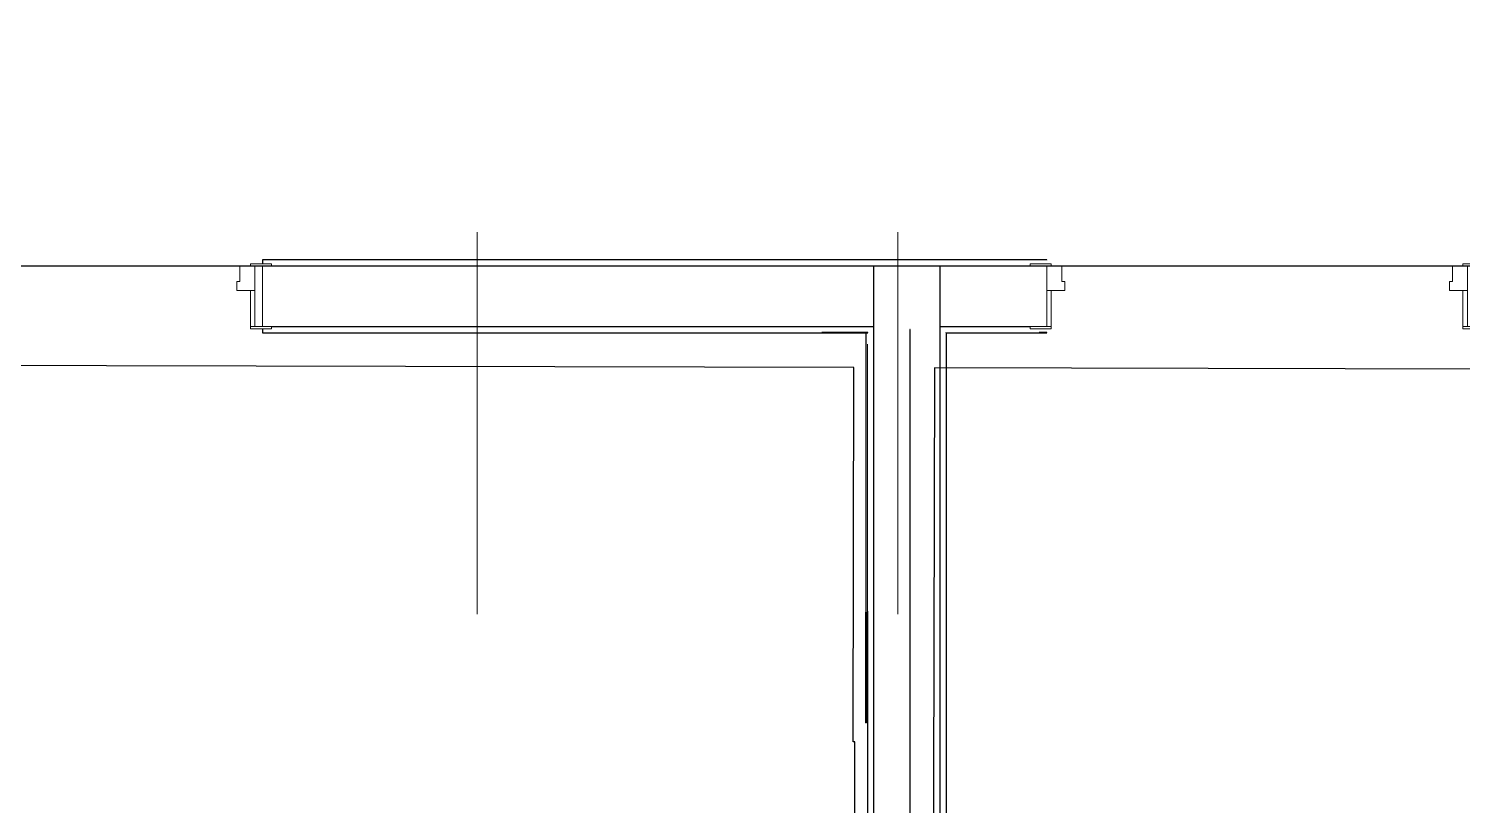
# Model space of a CAD drawing. Header units: millimetres. Extents: x -625 to 415037, y -3642 to 102118.
# Drawn here: x 104382 to 109153, y 8672 to 11254 of the extents above; entities that cross this region are included whole.
import ezdxf

# ---------------------------------------------------------------- set-up
doc = ezdxf.new("R2010")
doc.units = ezdxf.units.MM
doc.linetypes.add('Осевая', pattern=[6350, 1270, -952.5, 3175, -952.5])
doc.layers.add('A-DOOR-FRAM-1', color=7, linetype='Continuous', lineweight=5, true_color=0xc0c0c0)
for name, color, linetype, lineweight in [('A-DOOR-FRAM-2', 7, 'Continuous', 5), ('A-GENM-3', 7, 'Continuous', 5), ('Оси-2', 7, 'Осевая', 9)]:
    doc.layers.add(name, color=color, linetype=linetype, lineweight=lineweight)

# ---------------------------------------------------------------- blocks, each defined once
blk = doc.blocks.new('110_Дверь_СКБ_2Ст - Д-2а_л_ Из коридора на лестницу-32216062-Объем проектирования 1 этажа')
at = {"layer": 'A-DOOR-FRAM-1'}
for p, q in [((-672.5, 108), (-742.5, 108)), ((-742.5, 108), (-742.5, 100)), ((-742.5, 100), (-672.5, 100)), ((-637.5, 100), (-687.5, 100)), ((-687.5, 100), (-687.5, 20)), ((-672.5, 100), (-672.5, 108)), ((-637.5, 50), (-637.5, 100)), ((662.5, 100), (662.5, 50)), ((712.5, 100), (662.5, 100)), ((767.5, 108), (697.5, 108)), ((697.5, 108), (697.5, 100)), ((697.5, 100), (767.5, 100)), ((712.5, 20), (712.5, 100)), ((767.5, 100), (767.5, 108)), ((-627.5, 50), (-637.5, 50)), ((-627.5, 20), (-627.5, 50)), ((662.5, 50), (652.5, 50)), ((652.5, 50), (652.5, 20)), ((-687.5, 20), (-627.5, 20)), ((-672.5, 20), (-687.5, 20)), ((-687.5, 20), (-687.5, -100)), ((-672.5, -100), (-672.5, 20)), ((652.5, 20), (712.5, 20)), ((712.5, 20), (697.5, 20)), ((697.5, 20), (697.5, -100)), ((712.5, -100), (712.5, 20)), ((-672.5, -100), (-742.5, -100)), ((-742.5, -100), (-742.5, -108)), ((-742.5, -108), (-672.5, -108)), ((-687.5, -100), (-672.5, -100)), ((-672.5, -108), (-672.5, -100)), ((697.5, -100), (712.5, -100)), ((767.5, -100), (697.5, -100)), ((697.5, -100), (697.5, -108)), ((697.5, -108), (767.5, -108)), ((767.5, -108), (767.5, -100))]:
    blk.add_line(p, q, dxfattribs=at)
blk = doc.blocks.new('110_Дверь_СКБ_2Ст - Д-6_л__ ДОО_Дв_1450x2100h_Дверь из раздевальной в коридор-25835678-Объем проектирования 1 этажа')
at = {"layer": 'A-DOOR-FRAM-2'}
h = blk.add_hatch(dxfattribs=at)
h.set_pattern_fill('FP_40', color=256, style=0, pattern_type=2)
h.set_pattern_definition([(45, (-546.384, 164.685), (-14.1421, 14.1421), []), (135, (-546.384, 164.685), (-14.1421, -14.1421), [])])
h.paths.add_polyline_path([(-687.5, -100), (-687.5, 100), (-712.5, 100), (-712.5, -100)])
at = {"layer": 'A-DOOR-FRAM-1'}
for p, q in [((-672.5, 108), (-742.5, 108)), ((-742.5, 108), (-742.5, 100)), ((-742.5, 100), (-672.5, 100)), ((-687.5, 100), (-712.5, 100)), ((-712.5, 100), (-712.5, -100)), ((-637.5, 100), (-687.5, 100)), ((-687.5, 100), (-687.5, 20)), ((-687.5, -100), (-687.5, 100)), ((-672.5, 100), (-672.5, 108)), ((-637.5, 50), (-637.5, 100)), ((662.5, 100), (662.5, 50)), ((712.5, 100), (662.5, 100)), ((767.5, 108), (697.5, 108)), ((697.5, 108), (697.5, 100)), ((697.5, 100), (767.5, 100)), ((712.5, 20), (712.5, 100)), ((737.5, 100), (712.5, 100)), ((712.5, 100), (712.5, -100)), ((737.5, -100), (737.5, 100)), ((767.5, 100), (767.5, 108)), ((-627.5, 50), (-637.5, 50)), ((-627.5, 20), (-627.5, 50)), ((662.5, 50), (652.5, 50)), ((652.5, 50), (652.5, 20)), ((-687.5, 20), (-627.5, 20)), ((-672.5, 20), (-687.5, 20)), ((-687.5, 20), (-687.5, -100)), ((-672.5, -100), (-672.5, 20)), ((652.5, 20), (712.5, 20)), ((712.5, 20), (697.5, 20)), ((697.5, 20), (697.5, -100)), ((712.5, -100), (712.5, 20)), ((-672.5, -100), (-742.5, -100)), ((-742.5, -100), (-742.5, -108)), ((-742.5, -108), (-672.5, -108)), ((-712.5, -100), (-687.5, -100)), ((-687.5, -100), (-672.5, -100)), ((-672.5, -108), (-672.5, -100)), ((697.5, -100), (712.5, -100)), ((767.5, -100), (697.5, -100)), ((697.5, -100), (697.5, -108)), ((697.5, -108), (767.5, -108)), ((712.5, -100), (737.5, -100)), ((767.5, -108), (767.5, -100))]:
    blk.add_line(p, q, dxfattribs=at)
blk = doc.blocks.new('Рисунок_горы - Рисунок_горы-31934381-Объем проектирования 1 этажа')
at = {"layer": 'A-GENM-3'}
for p, q in [((107109, 10336.9), (107109, 10341.4)), ((107109, 10341.4), (107109, 6202.7)), ((107109, 10341.4), (107109, 10336.9)), ((107109, 9872.7), (107109, 10337.6)), ((107109, 10337.6), (107109, 10337.2)), ((107109, 10336.9), (107109, 10337.5)), ((107109, 10319.6), (107109, 10274.5)), ((107109, 10274.8), (107109, 10274.5)), ((107109, 10274.5), (107109, 10274.8)), ((107109, 10274.5), (107109, 10092.4)), ((107109, 10131.7), (107109, 10163.4)), ((107109, 10163.4), (107109, 10131.7)), ((107109, 10060.5), (107109, 10116.4)), ((107109, 10116.4), (107109, 10060.5)), ((107109, 10092.4), (107109, 9922.3)), ((107109, 9922.3), (107109, 9875.8)), ((107109, 9875.8), (107109, 9872.7)), ((107109, 9469.7), (107109, 9583.7)), ((107109, 9583.7), (107109, 9469.7)), ((107109, 9053.7), (107109, 9094.1)), ((107109, 9094.1), (107109, 9053.7))]:
    blk.add_line(p, q, dxfattribs=at)
for points, knots in [([(107109, 10337.5), (107109, 10337.5), (107109, 10329.2), (107109, 10324.1), (107109, 10319.6)], [0.09352518, 0.09352518, 0.09352518, 0.09352518, 0.09352519, 0.100719424, 0.100719424, 0.100719424, 0.100719424]), ([(107109, 10337.2), (107109, 10337.2), (107109, 10322.4), (107109, 10312.8), (107109, 10294.4)], [0.24444444, 0.24444444, 0.24444444, 0.24444444, 0.24444445, 0.26666667, 0.26666667, 0.26666667, 0.26666667]), ([(107109, 10312.9), (107109, 10312.9), (107109, 10320.3), (107109, 10331.2), (107109, 10336.9)], [0.28888889, 0.28888889, 0.28888889, 0.28888889, 0.2888889, 0.31111111, 0.31111111, 0.31111111, 0.31111111]), ([(107109, 10294.4), (107109, 10294.4), (107109, 10300.2), (107109, 10305.8), (107109, 10312.9)], [0.26666667, 0.26666667, 0.26666667, 0.26666667, 0.26666668, 0.28888889, 0.28888889, 0.28888889, 0.28888889]), ([(107109, 10163.4), (107109, 10163.4), (107109, 10180.7), (107109, 10262.3), (107109, 10274.8)], [0.8, 0.8, 0.8, 0.8, 0.80000001, 0.86666667, 0.86666667, 0.86666667, 0.86666667]), ([(107109, 10274.8), (107109, 10274.8), (107109, 10262.3), (107109, 10180.7), (107109, 10163.4)], [0.115107914, 0.115107914, 0.115107914, 0.115107914, 0.115107924, 0.122302158, 0.122302158, 0.122302158, 0.122302158]), ([(107109, 10116.4), (107109, 10116.4), (107109, 10122.2), (107109, 10126.7), (107109, 10131.7)], [0.66666667, 0.66666667, 0.66666667, 0.66666667, 0.66666668, 0.73333333, 0.73333333, 0.73333333, 0.73333333]), ([(107109, 10131.7), (107109, 10131.7), (107109, 10126.7), (107109, 10122.2), (107109, 10116.4)], [0.129496403, 0.129496403, 0.129496403, 0.129496403, 0.129496413, 0.136690647, 0.136690647, 0.136690647, 0.136690647]), ([(107109, 10092.4), (107109, 10092.4), (107109, 10032), (107109, 9812.1), (107109, 9757.7)], [0.06666667, 0.06666667, 0.06666667, 0.06666667, 0.06666668, 0.13333333, 0.13333333, 0.13333333, 0.13333333]), ([(107109, 9757.7), (107109, 9757.7), (107109, 9812.1), (107109, 10032), (107109, 10092.4)], [0.15555556, 0.15555556, 0.15555556, 0.15555556, 0.15555557, 0.17777778, 0.17777778, 0.17777778, 0.17777778]), ([(107109, 10060.5), (107109, 10060.5), (107109, 10054.9), (107109, 10049.5), (107109, 10044.1)], [0.1438848921, 0.1438848921, 0.1438848921, 0.1438848921, 0.1438849021, 0.1445141984, 0.1445141984, 0.1445141984, 0.1445141984]), ([(107109, 9757.7), (107109, 9757.7), (107109, 9704.1), (107109, 9654.4), (107109, 9607.5)], [0.13333333, 0.13333333, 0.13333333, 0.13333333, 0.13333334, 0.2, 0.2, 0.2, 0.2]), ([(107109, 9607.5), (107109, 9607.5), (107109, 9654.4), (107109, 9704.1), (107109, 9757.7)], [0.13333333, 0.13333333, 0.13333333, 0.13333333, 0.13333334, 0.15555556, 0.15555556, 0.15555556, 0.15555556]), ([(107109, 9583.7), (107109, 9583.7), (107109, 9652.7), (107109, 9687.2), (107109, 9716.8)], [0.33333333, 0.33333333, 0.33333333, 0.33333333, 0.33333334, 0.36812579, 0.36812579, 0.36812579, 0.36812579]), ([(107109, 9607.5), (107109, 9607.5), (107109, 9579.9), (107109, 9480.9), (107109, 9469.7)], [0.2, 0.2, 0.2, 0.2, 0.20000001, 0.26666667, 0.26666667, 0.26666667, 0.26666667]), ([(107109, 9469.7), (107109, 9469.7), (107109, 9480.9), (107109, 9579.9), (107109, 9607.5)], [0.11111111, 0.11111111, 0.11111111, 0.11111111, 0.11111112, 0.13333333, 0.13333333, 0.13333333, 0.13333333]), ([(107109, 9469.7), (107109, 9469.7), (107109, 9455.5), (107109, 9349), (107109, 9347)], [0.179856115, 0.179856115, 0.179856115, 0.179856115, 0.179856125, 0.18700164, 0.18700164, 0.18700164, 0.18700164]), ([(107109, 9347), (107109, 9347), (107109, 9337.3), (107109, 9334.5), (107109, 9333.3)], [0.18705036, 0.18705036, 0.18705036, 0.18705036, 0.18705037, 0.189778514, 0.189778514, 0.189778514, 0.189778514]), ([(107109, 9315.5), (107109, 9315.5), (107109, 9325), (107109, 9328.8), (107109, 9330.6)], [0.066666667, 0.066666667, 0.066666667, 0.066666667, 0.066666677, 0.074049028, 0.074049028, 0.074049028, 0.074049028]), ([(107109, 9094.1), (107109, 9094.1), (107109, 9125.5), (107109, 9292.7), (107109, 9315.5)], [0.04444444, 0.04444444, 0.04444444, 0.04444444, 0.04444445, 0.06666667, 0.06666667, 0.06666667, 0.06666667]), ([(107109, 9315.5), (107109, 9315.5), (107109, 9292.7), (107109, 9125.5), (107109, 9094.1)], [0.194244604, 0.194244604, 0.194244604, 0.194244604, 0.194244614, 0.201438849, 0.201438849, 0.201438849, 0.201438849])]:
    blk.add_open_spline(points, degree=3, knots=knots, dxfattribs=at)
for points in [[(107109, 10044.1), (107109, 10049.5), (107109, 10054.9), (107109, 10060.5)], [(107109, 9716.8), (107109, 9687.2), (107109, 9652.7), (107109, 9583.7)], [(107109, 9347), (107109, 9347.9), (107109, 9455.4), (107109, 9469.7)], [(107109, 9334.3), (107109, 9335.9), (107109, 9339.2), (107109, 9347)], [(107109, 9331.6), (107109, 9330.3), (107109, 9327.2), (107109, 9315.5)]]:
    blk.add_open_spline(points, degree=3, dxfattribs=at)

msp = doc.modelspace()

# ---------------------------------------------------------------- linework, layer by layer
for p, q in [((107769.7, 10484.9), (105159.7, 10484.9)), ((105159.7, 10484.9), (105159.7, 10483.9)), ((105159.7, 10483.9), (105159.7, 10471.9)), ((107714.7, 10463.9), (105189.7, 10463.9)), ((107194.7, 13.9), (107194.7, 10463.9)), ((107414.7, 2263.9), (107414.7, 10463.9)), ((107769.7, 10483.9), (107769.7, 10484.9)), ((105189.7, 10263.9), (107194.7, 10263.9)), ((107414.7, 10263.9), (107714.7, 10263.9)), ((105159.7, 10255.9), (105159.7, 10243.9)), ((105159.7, 10243.9), (105159.7, 10242.9)), ((105159.7, 10242.9), (107167.7, 10242.9)), ((107174.2, 10243.9), (107021.2, 10243.9)), ((107167.7, 10242.9), (107167.7, 9314.5)), ((107168.7, 10242.9), (107174.2, 10242.9)), ((107168.7, 9314.5), (107168.7, 10242.9)), ((107174.2, 10243.9), (107174.7, 10243.9)), ((107174.2, 10242.9), (107174.2, 10243.9)), ((107314.7, 10253.9), (107314.7, 24.4)), ((107315.7, 10253.9), (107314.7, 10253.9)), ((107315.7, 24.4), (107315.7, 10253.9)), ((107434.7, 10242.9), (107434.7, 10243.9)), ((107435.7, 10242.9), (107769.7, 10242.9)), ((107435.7, 2344.9), (107435.7, 10242.9)), ((107769.7, 10243.9), (107744.7, 10243.9)), ((107769.7, 10242.9), (107769.7, 10243.9)), ((107167.7, 9314.5), (107168.7, 9314.5)), ((107173.7, 9317.2), (107173.7, 8581.6)), ((107174.7, 9317.2), (107173.7, 9317.2)), ((107173.7, 9106.4), (107174.7, 9106.4)), ((107174.7, 9086.4), (107173.7, 9086.4)), ((107167.7, 8945.5), (107168.7, 8945.5)), ((107173.7, 8966.4), (107174.7, 8966.4)), ((107174.7, 8946.4), (107173.7, 8946.4)), ((107173.7, 8946.1), (107174.7, 8946.1)), ((107174.7, 8921.6), (107173.7, 8921.6)), ((107173.7, 8901.6), (107174.7, 8901.6)), ((107173.7, 8781.6), (107174.7, 8781.6)), ((107174.7, 8761.6), (107173.7, 8761.6))]:
    msp.add_line(p, q)
msp.add_lwpolyline([(82778.7, 13263.9), (121274.7, 13263.9), (121274.7, 10463.9), (82778.7, 10463.9)], close=True)
at = {"flags": 128}
msp.add_lwpolyline([(101872.1, -68.7), (105510.1, -77.2), (105510.9, 272.8), (106032.9, 271.6), (106032.1, -78.4), (107110.1, -81), (107111, 289.5), (107111, 292.7), (107116.1, 2491.6), (107116.7, 2724.1), (107110.6, 2724.1), (107111.6, 3120.9), (107117.6, 3120.9), (107117.6, 3125.1), (107122.8, 5322.1), (107116.7, 5322.1), (107117.8, 5788.9), (107123.9, 5788.9), (107129.6, 8231.6), (107131.1, 8882.2), (107131.1, 8883.1), (107125.1, 8883.1), (107128, 10127), (101656.1, 10139.9)], dxfattribs=at)
msp.add_lwpolyline([(109655.5, 2223.1), (109674, 10121.1), (107396, 10126.4), (107377.5, 2228.4)], close=True, dxfattribs=at)
for points in [[(107167.7, 8945.5), (107167.7, 9053), (107167.7, 9176), (107167.7, 9314.5)], [(107168.7, 9314.5), (107168.7, 9176), (107168.7, 9053), (107168.7, 8945.5)], [(107173.7, 9317.2), (107173.7, 9164.2), (107173.7, 9040.5), (107173.7, 8946.1)]]:
    msp.add_open_spline(points, degree=3)
at = {"layer": 'Оси-2'}
for p, q in [((105874.7, 2957.7), (105874.7, 16892.2)), ((107274.7, 2957.7), (107274.7, 16892.2))]:
    msp.add_line(p, q, dxfattribs=at)

# ---------------------------------------------------------------- block references
for name, p in [('110_Дверь_СКБ_2Ст - Д-6_л__ ДОО_Дв_1450x2100h_Дверь из раздевальной в коридор-25835678-Объем проектирования 1 этажа', (104422.2, 10363.9)), ('110_Дверь_СКБ_2Ст - Д-2а_л_ Из коридора на лестницу-32216062-Объем проектирования 1 этажа', (108457.2, 10363.9)), ('Рисунок_горы - Рисунок_горы-31934381-Объем проектирования 1 этажа', (64.7, -136.1))]:
    msp.add_blockref(name, p)

doc.saveas('drawing.dxf')
